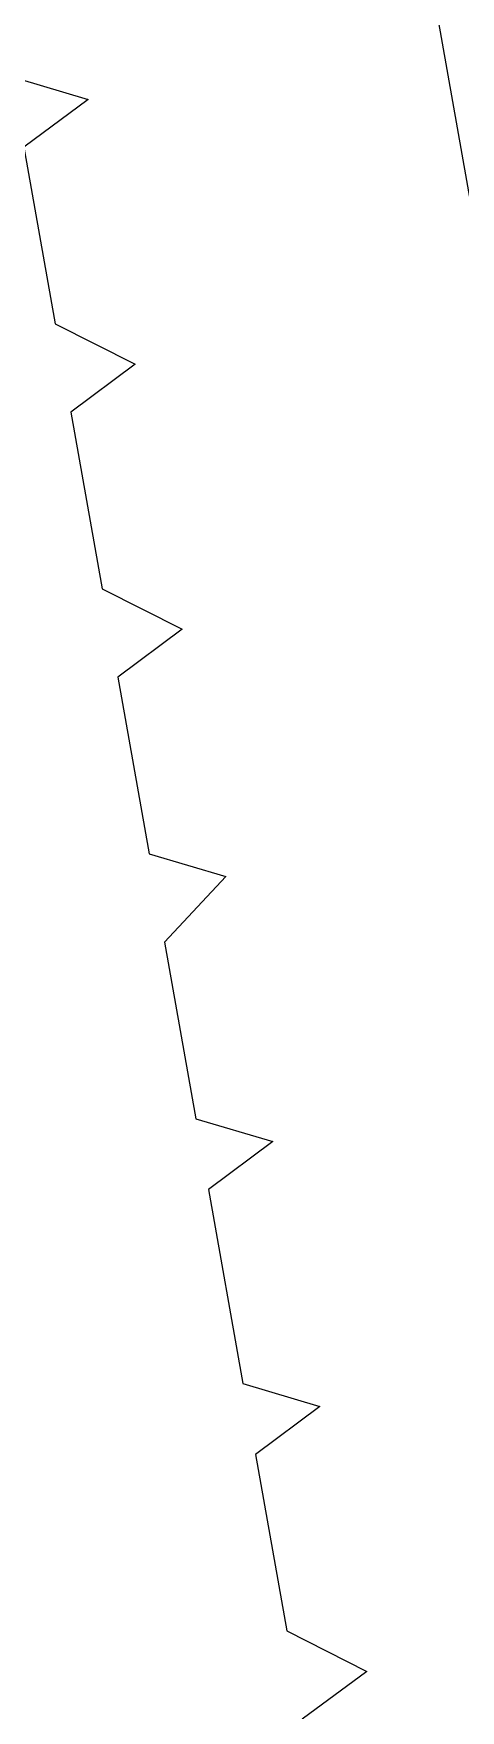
# Model space of a CAD drawing. Header units: millimetres. Extents: x -65527 to 8894748, y -37603 to 223697.
# Drawn here: x -31392.59 to -31389.69, y 101112.88 to 101124.28 of the extents above; entities that cross this region are included whole.
import ezdxf

# ---------------------------------------------------------------- set-up
doc = ezdxf.new("R2010")
doc.units = ezdxf.units.MM
doc.header["$LTSCALE"] = 10
doc.layers.add('Архитектура', color=251, linetype='Continuous')

msp = doc.modelspace()

# ---------------------------------------------------------------- linework, layer by layer
at = {"layer": 'Архитектура', "lineweight": 25, "transparency": 33554684}
for points in [[(-31387.183, 101109.373), (-31392.375, 101138.665)], [(-31387.183, 101109.373), (-31392.375, 101138.665)], [(-31387.183, 101109.373), (-31392.375, 101138.665)], [(-31387.183, 101109.373), (-31392.375, 101138.665)], [(-31387.183, 101109.373), (-31392.375, 101138.665)], [(-31387.183, 101109.373), (-31392.375, 101138.665)], [(-31387.183, 101109.373), (-31392.375, 101138.665)], [(-31387.183, 101109.373), (-31392.375, 101138.665)], [(-31387.183, 101109.373), (-31392.375, 101138.665)], [(-31387.183, 101109.373), (-31392.375, 101138.665)], [(-31387.183, 101109.373), (-31392.375, 101138.665)], [(-31387.183, 101109.373), (-31392.375, 101138.665)], [(-31387.183, 101109.373), (-31392.375, 101138.665)], [(-31387.183, 101109.373), (-31392.375, 101138.665)], [(-31387.183, 101109.373), (-31392.375, 101138.665)], [(-31387.183, 101109.373), (-31392.375, 101138.665)], [(-31387.183, 101109.373), (-31392.375, 101138.665)], [(-31387.183, 101109.373), (-31392.375, 101138.665)], [(-31387.183, 101109.373), (-31392.375, 101138.665)], [(-31387.183, 101109.373), (-31392.375, 101138.665)], [(-31387.183, 101109.373), (-31392.375, 101138.665)], [(-31387.183, 101109.373), (-31392.375, 101138.665)], [(-31387.183, 101109.373), (-31392.375, 101138.665)], [(-31387.183, 101109.373), (-31392.375, 101138.665)], [(-31387.183, 101109.373), (-31392.375, 101138.665)], [(-31387.183, 101109.373), (-31392.375, 101138.665)], [(-31387.183, 101109.373), (-31392.375, 101138.665)], [(-31387.183, 101109.373), (-31392.375, 101138.665)], [(-31387.183, 101109.373), (-31392.375, 101138.665)], [(-31387.183, 101109.373), (-31392.375, 101138.665)], [(-31387.183, 101109.373), (-31392.375, 101138.665)], [(-31387.183, 101109.373), (-31392.375, 101138.665)], [(-31387.183, 101109.373), (-31392.375, 101138.665)], [(-31387.183, 101109.373), (-31392.375, 101138.665)], [(-31387.183, 101109.373), (-31392.375, 101138.665)], [(-31387.183, 101109.373), (-31392.375, 101138.665)], [(-31387.183, 101109.373), (-31392.375, 101138.665)], [(-31387.183, 101109.373), (-31392.375, 101138.665)], [(-31387.183, 101109.373), (-31392.375, 101138.665)], [(-31387.183, 101109.373), (-31392.375, 101138.665)], [(-31387.183, 101109.373), (-31392.375, 101138.665)], [(-31387.183, 101109.373), (-31392.375, 101138.665)], [(-31387.183, 101109.373), (-31392.375, 101138.665)], [(-31387.183, 101109.373), (-31392.375, 101138.665)], [(-31387.183, 101109.373), (-31392.375, 101138.665)], [(-31387.183, 101109.373), (-31392.375, 101138.665)], [(-31387.183, 101109.373), (-31392.375, 101138.665)], [(-31387.183, 101109.373), (-31392.375, 101138.665)], [(-31387.183, 101109.373), (-31392.375, 101138.665)], [(-31387.183, 101109.373), (-31392.375, 101138.665)], [(-31387.183, 101109.373), (-31392.375, 101138.665)], [(-31387.183, 101109.373), (-31392.375, 101138.665)], [(-31387.183, 101109.373), (-31392.375, 101138.665)], [(-31387.183, 101109.373), (-31392.375, 101138.665)], [(-31387.183, 101109.373), (-31392.375, 101138.665)], [(-31387.183, 101109.373), (-31392.375, 101138.665)], [(-31387.183, 101109.373), (-31392.375, 101138.665)], [(-31387.183, 101109.373), (-31392.375, 101138.665)], [(-31387.183, 101109.373), (-31392.375, 101138.665)], [(-31387.183, 101109.373), (-31392.375, 101138.665)], [(-31387.183, 101109.373), (-31392.375, 101138.665)], [(-31387.183, 101109.373), (-31392.375, 101138.665)], [(-31387.183, 101109.373), (-31392.375, 101138.665)], [(-31387.183, 101109.373), (-31392.375, 101138.665)], [(-31387.183, 101109.373), (-31392.375, 101138.665)], [(-31387.183, 101109.373), (-31392.375, 101138.665)], [(-31387.183, 101109.373), (-31392.375, 101138.665)], [(-31387.183, 101109.373), (-31392.375, 101138.665)], [(-31387.183, 101109.373), (-31392.375, 101138.665)], [(-31387.183, 101109.373), (-31392.375, 101138.665)], [(-31387.183, 101109.373), (-31392.375, 101138.665)], [(-31387.183, 101109.373), (-31392.375, 101138.665)], [(-31387.183, 101109.373), (-31392.375, 101138.665)], [(-31387.183, 101109.373), (-31392.375, 101138.665)], [(-31387.183, 101109.373), (-31392.375, 101138.665)], [(-31387.183, 101109.373), (-31392.375, 101138.665)], [(-31387.183, 101109.373), (-31392.375, 101138.665)], [(-31387.183, 101109.373), (-31392.375, 101138.665)], [(-31387.183, 101109.373), (-31392.375, 101138.665)], [(-31387.183, 101109.373), (-31392.375, 101138.665)], [(-31387.183, 101109.373), (-31392.375, 101138.665)], [(-31387.183, 101109.373), (-31392.375, 101138.665)], [(-31387.183, 101109.373), (-31392.375, 101138.665)], [(-31387.183, 101109.373), (-31392.375, 101138.665)], [(-31387.183, 101109.373), (-31392.375, 101138.665)], [(-31387.183, 101109.373), (-31392.375, 101138.665)], [(-31387.183, 101109.373), (-31392.375, 101138.665)], [(-31387.183, 101109.373), (-31392.375, 101138.665)], [(-31387.183, 101109.373), (-31392.375, 101138.665)], [(-31387.183, 101109.373), (-31392.375, 101138.665)], [(-31387.183, 101109.373), (-31392.375, 101138.665)], [(-31387.183, 101109.373), (-31392.375, 101138.665)], [(-31387.183, 101109.373), (-31392.375, 101138.665)], [(-31387.183, 101109.373), (-31392.375, 101138.665)], [(-31387.183, 101109.373), (-31392.375, 101138.665)], [(-31387.183, 101109.373), (-31392.375, 101138.665)], [(-31387.183, 101109.373), (-31392.375, 101138.665)], [(-31387.183, 101109.373), (-31392.375, 101138.665)], [(-31387.183, 101109.373), (-31392.375, 101138.665)], [(-31387.183, 101109.373), (-31392.375, 101138.665)], [(-31387.183, 101109.373), (-31392.375, 101138.665)], [(-31393.007, 101124.066), (-31392.223, 101123.833), (-31392.66, 101123.508), (-31392.448, 101122.308), (-31391.903, 101122.033), (-31392.341, 101121.707), (-31392.128, 101120.507), (-31391.584, 101120.232), (-31392.022, 101119.907), (-31391.809, 101118.706), (-31391.286, 101118.551), (-31391.703, 101118.106), (-31391.49, 101116.905), (-31390.967, 101116.75), (-31391.405, 101116.425), (-31391.171, 101115.105), (-31390.648, 101114.95), (-31391.086, 101114.624), (-31390.873, 101113.424), (-31390.329, 101113.149), (-31390.767, 101112.824)], [(-31393.007, 101124.066), (-31392.223, 101123.833), (-31392.66, 101123.508), (-31392.448, 101122.308), (-31391.903, 101122.033), (-31392.341, 101121.707), (-31392.128, 101120.507), (-31391.584, 101120.232), (-31392.022, 101119.907), (-31391.809, 101118.706), (-31391.286, 101118.551), (-31391.703, 101118.106), (-31391.49, 101116.905), (-31390.967, 101116.75), (-31391.405, 101116.425), (-31391.171, 101115.105), (-31390.648, 101114.95), (-31391.086, 101114.624), (-31390.873, 101113.424), (-31390.329, 101113.149), (-31390.767, 101112.824)], [(-31393.007, 101124.066), (-31392.223, 101123.833), (-31392.66, 101123.508), (-31392.448, 101122.308), (-31391.903, 101122.033), (-31392.341, 101121.707), (-31392.128, 101120.507), (-31391.584, 101120.232), (-31392.022, 101119.907), (-31391.809, 101118.706), (-31391.286, 101118.551), (-31391.703, 101118.106), (-31391.49, 101116.905), (-31390.967, 101116.75), (-31391.405, 101116.425), (-31391.171, 101115.105), (-31390.648, 101114.95), (-31391.086, 101114.624), (-31390.873, 101113.424), (-31390.329, 101113.149), (-31390.767, 101112.824)], [(-31393.007, 101124.066), (-31392.223, 101123.833), (-31392.66, 101123.508), (-31392.448, 101122.308), (-31391.903, 101122.033), (-31392.341, 101121.707), (-31392.128, 101120.507), (-31391.584, 101120.232), (-31392.022, 101119.907), (-31391.809, 101118.706), (-31391.286, 101118.551), (-31391.703, 101118.106), (-31391.49, 101116.905), (-31390.967, 101116.75), (-31391.405, 101116.425), (-31391.171, 101115.105), (-31390.648, 101114.95), (-31391.086, 101114.624), (-31390.873, 101113.424), (-31390.329, 101113.149), (-31390.767, 101112.824)], [(-31393.007, 101124.066), (-31392.223, 101123.833), (-31392.66, 101123.508), (-31392.448, 101122.308), (-31391.903, 101122.033), (-31392.341, 101121.707), (-31392.128, 101120.507), (-31391.584, 101120.232), (-31392.022, 101119.907), (-31391.809, 101118.706), (-31391.286, 101118.551), (-31391.703, 101118.106), (-31391.49, 101116.905), (-31390.967, 101116.75), (-31391.405, 101116.425), (-31391.171, 101115.105), (-31390.648, 101114.95), (-31391.086, 101114.624), (-31390.873, 101113.424), (-31390.329, 101113.149), (-31390.767, 101112.824)], [(-31393.007, 101124.066), (-31392.223, 101123.833), (-31392.66, 101123.508), (-31392.448, 101122.308), (-31391.903, 101122.033), (-31392.341, 101121.707), (-31392.128, 101120.507), (-31391.584, 101120.232), (-31392.022, 101119.907), (-31391.809, 101118.706), (-31391.286, 101118.551), (-31391.703, 101118.106), (-31391.49, 101116.905), (-31390.967, 101116.75), (-31391.405, 101116.425), (-31391.171, 101115.105), (-31390.648, 101114.95), (-31391.086, 101114.624), (-31390.873, 101113.424), (-31390.329, 101113.149), (-31390.767, 101112.824)], [(-31393.007, 101124.066), (-31392.223, 101123.833), (-31392.66, 101123.508), (-31392.448, 101122.308), (-31391.903, 101122.033), (-31392.341, 101121.707), (-31392.128, 101120.507), (-31391.584, 101120.232), (-31392.022, 101119.907), (-31391.809, 101118.706), (-31391.286, 101118.551), (-31391.703, 101118.106), (-31391.49, 101116.905), (-31390.967, 101116.75), (-31391.405, 101116.425), (-31391.171, 101115.105), (-31390.648, 101114.95), (-31391.086, 101114.624), (-31390.873, 101113.424), (-31390.329, 101113.149), (-31390.767, 101112.824)], [(-31393.007, 101124.066), (-31392.223, 101123.833), (-31392.66, 101123.508), (-31392.448, 101122.308), (-31391.903, 101122.033), (-31392.341, 101121.707), (-31392.128, 101120.507), (-31391.584, 101120.232), (-31392.022, 101119.907), (-31391.809, 101118.706), (-31391.286, 101118.551), (-31391.703, 101118.106), (-31391.49, 101116.905), (-31390.967, 101116.75), (-31391.405, 101116.425), (-31391.171, 101115.105), (-31390.648, 101114.95), (-31391.086, 101114.624), (-31390.873, 101113.424), (-31390.329, 101113.149), (-31390.767, 101112.824)], [(-31393.007, 101124.066), (-31392.223, 101123.833), (-31392.66, 101123.508), (-31392.448, 101122.308), (-31391.903, 101122.033), (-31392.341, 101121.707), (-31392.128, 101120.507), (-31391.584, 101120.232), (-31392.022, 101119.907), (-31391.809, 101118.706), (-31391.286, 101118.551), (-31391.703, 101118.106), (-31391.49, 101116.905), (-31390.967, 101116.75), (-31391.405, 101116.425), (-31391.171, 101115.105), (-31390.648, 101114.95), (-31391.086, 101114.624), (-31390.873, 101113.424), (-31390.329, 101113.149), (-31390.767, 101112.824)], [(-31393.007, 101124.066), (-31392.223, 101123.833), (-31392.66, 101123.508), (-31392.448, 101122.308), (-31391.903, 101122.033), (-31392.341, 101121.707), (-31392.128, 101120.507), (-31391.584, 101120.232), (-31392.022, 101119.907), (-31391.809, 101118.706), (-31391.286, 101118.551), (-31391.703, 101118.106), (-31391.49, 101116.905), (-31390.967, 101116.75), (-31391.405, 101116.425), (-31391.171, 101115.105), (-31390.648, 101114.95), (-31391.086, 101114.624), (-31390.873, 101113.424), (-31390.329, 101113.149), (-31390.767, 101112.824)], [(-31393.007, 101124.066), (-31392.223, 101123.833), (-31392.66, 101123.508), (-31392.448, 101122.308), (-31391.903, 101122.033), (-31392.341, 101121.707), (-31392.128, 101120.507), (-31391.584, 101120.232), (-31392.022, 101119.907), (-31391.809, 101118.706), (-31391.286, 101118.551), (-31391.703, 101118.106), (-31391.49, 101116.905), (-31390.967, 101116.75), (-31391.405, 101116.425), (-31391.171, 101115.105), (-31390.648, 101114.95), (-31391.086, 101114.624), (-31390.873, 101113.424), (-31390.329, 101113.149), (-31390.767, 101112.824)], [(-31393.007, 101124.066), (-31392.223, 101123.833), (-31392.66, 101123.508), (-31392.448, 101122.308), (-31391.903, 101122.033), (-31392.341, 101121.707), (-31392.128, 101120.507), (-31391.584, 101120.232), (-31392.022, 101119.907), (-31391.809, 101118.706), (-31391.286, 101118.551), (-31391.703, 101118.106), (-31391.49, 101116.905), (-31390.967, 101116.75), (-31391.405, 101116.425), (-31391.171, 101115.105), (-31390.648, 101114.95), (-31391.086, 101114.624), (-31390.873, 101113.424), (-31390.329, 101113.149), (-31390.767, 101112.824)], [(-31393.007, 101124.066), (-31392.223, 101123.833), (-31392.66, 101123.508), (-31392.448, 101122.308), (-31391.903, 101122.033), (-31392.341, 101121.707), (-31392.128, 101120.507), (-31391.584, 101120.232), (-31392.022, 101119.907), (-31391.809, 101118.706), (-31391.286, 101118.551), (-31391.703, 101118.106), (-31391.49, 101116.905), (-31390.967, 101116.75), (-31391.405, 101116.425), (-31391.171, 101115.105), (-31390.648, 101114.95), (-31391.086, 101114.624), (-31390.873, 101113.424), (-31390.329, 101113.149), (-31390.767, 101112.824)], [(-31393.007, 101124.066), (-31392.223, 101123.833), (-31392.66, 101123.508), (-31392.448, 101122.308), (-31391.903, 101122.033), (-31392.341, 101121.707), (-31392.128, 101120.507), (-31391.584, 101120.232), (-31392.022, 101119.907), (-31391.809, 101118.706), (-31391.286, 101118.551), (-31391.703, 101118.106), (-31391.49, 101116.905), (-31390.967, 101116.75), (-31391.405, 101116.425), (-31391.171, 101115.105), (-31390.648, 101114.95), (-31391.086, 101114.624), (-31390.873, 101113.424), (-31390.329, 101113.149), (-31390.767, 101112.824)], [(-31393.007, 101124.066), (-31392.223, 101123.833), (-31392.66, 101123.508), (-31392.448, 101122.308), (-31391.903, 101122.033), (-31392.341, 101121.707), (-31392.128, 101120.507), (-31391.584, 101120.232), (-31392.022, 101119.907), (-31391.809, 101118.706), (-31391.286, 101118.551), (-31391.703, 101118.106), (-31391.49, 101116.905), (-31390.967, 101116.75), (-31391.405, 101116.425), (-31391.171, 101115.105), (-31390.648, 101114.95), (-31391.086, 101114.624), (-31390.873, 101113.424), (-31390.329, 101113.149), (-31390.767, 101112.824)], [(-31393.007, 101124.066), (-31392.223, 101123.833), (-31392.66, 101123.508), (-31392.448, 101122.308), (-31391.903, 101122.033), (-31392.341, 101121.707), (-31392.128, 101120.507), (-31391.584, 101120.232), (-31392.022, 101119.907), (-31391.809, 101118.706), (-31391.286, 101118.551), (-31391.703, 101118.106), (-31391.49, 101116.905), (-31390.967, 101116.75), (-31391.405, 101116.425), (-31391.171, 101115.105), (-31390.648, 101114.95), (-31391.086, 101114.624), (-31390.873, 101113.424), (-31390.329, 101113.149), (-31390.767, 101112.824)], [(-31393.007, 101124.066), (-31392.223, 101123.833), (-31392.66, 101123.508), (-31392.448, 101122.308), (-31391.903, 101122.033), (-31392.341, 101121.707), (-31392.128, 101120.507), (-31391.584, 101120.232), (-31392.022, 101119.907), (-31391.809, 101118.706), (-31391.286, 101118.551), (-31391.703, 101118.106), (-31391.49, 101116.905), (-31390.967, 101116.75), (-31391.405, 101116.425), (-31391.171, 101115.105), (-31390.648, 101114.95), (-31391.086, 101114.624), (-31390.873, 101113.424), (-31390.329, 101113.149), (-31390.767, 101112.824)], [(-31393.007, 101124.066), (-31392.223, 101123.833), (-31392.66, 101123.508), (-31392.448, 101122.308), (-31391.903, 101122.033), (-31392.341, 101121.707), (-31392.128, 101120.507), (-31391.584, 101120.232), (-31392.022, 101119.907), (-31391.809, 101118.706), (-31391.286, 101118.551), (-31391.703, 101118.106), (-31391.49, 101116.905), (-31390.967, 101116.75), (-31391.405, 101116.425), (-31391.171, 101115.105), (-31390.648, 101114.95), (-31391.086, 101114.624), (-31390.873, 101113.424), (-31390.329, 101113.149), (-31390.767, 101112.824)], [(-31393.007, 101124.066), (-31392.223, 101123.833), (-31392.66, 101123.508), (-31392.448, 101122.308), (-31391.903, 101122.033), (-31392.341, 101121.707), (-31392.128, 101120.507), (-31391.584, 101120.232), (-31392.022, 101119.907), (-31391.809, 101118.706), (-31391.286, 101118.551), (-31391.703, 101118.106), (-31391.49, 101116.905), (-31390.967, 101116.75), (-31391.405, 101116.425), (-31391.171, 101115.105), (-31390.648, 101114.95), (-31391.086, 101114.624), (-31390.873, 101113.424), (-31390.329, 101113.149), (-31390.767, 101112.824)], [(-31393.007, 101124.066), (-31392.223, 101123.833), (-31392.66, 101123.508), (-31392.448, 101122.308), (-31391.903, 101122.033), (-31392.341, 101121.707), (-31392.128, 101120.507), (-31391.584, 101120.232), (-31392.022, 101119.907), (-31391.809, 101118.706), (-31391.286, 101118.551), (-31391.703, 101118.106), (-31391.49, 101116.905), (-31390.967, 101116.75), (-31391.405, 101116.425), (-31391.171, 101115.105), (-31390.648, 101114.95), (-31391.086, 101114.624), (-31390.873, 101113.424), (-31390.329, 101113.149), (-31390.767, 101112.824)], [(-31393.007, 101124.066), (-31392.223, 101123.833), (-31392.66, 101123.508), (-31392.448, 101122.308), (-31391.903, 101122.033), (-31392.341, 101121.707), (-31392.128, 101120.507), (-31391.584, 101120.232), (-31392.022, 101119.907), (-31391.809, 101118.706), (-31391.286, 101118.551), (-31391.703, 101118.106), (-31391.49, 101116.905), (-31390.967, 101116.75), (-31391.405, 101116.425), (-31391.171, 101115.105), (-31390.648, 101114.95), (-31391.086, 101114.624), (-31390.873, 101113.424), (-31390.329, 101113.149), (-31390.767, 101112.824)], [(-31393.007, 101124.066), (-31392.223, 101123.833), (-31392.66, 101123.508), (-31392.448, 101122.308), (-31391.903, 101122.033), (-31392.341, 101121.707), (-31392.128, 101120.507), (-31391.584, 101120.232), (-31392.022, 101119.907), (-31391.809, 101118.706), (-31391.286, 101118.551), (-31391.703, 101118.106), (-31391.49, 101116.905), (-31390.967, 101116.75), (-31391.405, 101116.425), (-31391.171, 101115.105), (-31390.648, 101114.95), (-31391.086, 101114.624), (-31390.873, 101113.424), (-31390.329, 101113.149), (-31390.767, 101112.824)], [(-31393.007, 101124.066), (-31392.223, 101123.833), (-31392.66, 101123.508), (-31392.448, 101122.308), (-31391.903, 101122.033), (-31392.341, 101121.707), (-31392.128, 101120.507), (-31391.584, 101120.232), (-31392.022, 101119.907), (-31391.809, 101118.706), (-31391.286, 101118.551), (-31391.703, 101118.106), (-31391.49, 101116.905), (-31390.967, 101116.75), (-31391.405, 101116.425), (-31391.171, 101115.105), (-31390.648, 101114.95), (-31391.086, 101114.624), (-31390.873, 101113.424), (-31390.329, 101113.149), (-31390.767, 101112.824)], [(-31393.007, 101124.066), (-31392.223, 101123.833), (-31392.66, 101123.508), (-31392.448, 101122.308), (-31391.903, 101122.033), (-31392.341, 101121.707), (-31392.128, 101120.507), (-31391.584, 101120.232), (-31392.022, 101119.907), (-31391.809, 101118.706), (-31391.286, 101118.551), (-31391.703, 101118.106), (-31391.49, 101116.905), (-31390.967, 101116.75), (-31391.405, 101116.425), (-31391.171, 101115.105), (-31390.648, 101114.95), (-31391.086, 101114.624), (-31390.873, 101113.424), (-31390.329, 101113.149), (-31390.767, 101112.824)], [(-31393.007, 101124.066), (-31392.223, 101123.833), (-31392.66, 101123.508), (-31392.448, 101122.308), (-31391.903, 101122.033), (-31392.341, 101121.707), (-31392.128, 101120.507), (-31391.584, 101120.232), (-31392.022, 101119.907), (-31391.809, 101118.706), (-31391.286, 101118.551), (-31391.703, 101118.106), (-31391.49, 101116.905), (-31390.967, 101116.75), (-31391.405, 101116.425), (-31391.171, 101115.105), (-31390.648, 101114.95), (-31391.086, 101114.624), (-31390.873, 101113.424), (-31390.329, 101113.149), (-31390.767, 101112.824)], [(-31393.007, 101124.066), (-31392.223, 101123.833), (-31392.66, 101123.508), (-31392.448, 101122.308), (-31391.903, 101122.033), (-31392.341, 101121.707), (-31392.128, 101120.507), (-31391.584, 101120.232), (-31392.022, 101119.907), (-31391.809, 101118.706), (-31391.286, 101118.551), (-31391.703, 101118.106), (-31391.49, 101116.905), (-31390.967, 101116.75), (-31391.405, 101116.425), (-31391.171, 101115.105), (-31390.648, 101114.95), (-31391.086, 101114.624), (-31390.873, 101113.424), (-31390.329, 101113.149), (-31390.767, 101112.824)], [(-31393.007, 101124.066), (-31392.223, 101123.833), (-31392.66, 101123.508), (-31392.448, 101122.308), (-31391.903, 101122.033), (-31392.341, 101121.707), (-31392.128, 101120.507), (-31391.584, 101120.232), (-31392.022, 101119.907), (-31391.809, 101118.706), (-31391.286, 101118.551), (-31391.703, 101118.106), (-31391.49, 101116.905), (-31390.967, 101116.75), (-31391.405, 101116.425), (-31391.171, 101115.105), (-31390.648, 101114.95), (-31391.086, 101114.624), (-31390.873, 101113.424), (-31390.329, 101113.149), (-31390.767, 101112.824)], [(-31393.007, 101124.066), (-31392.223, 101123.833), (-31392.66, 101123.508), (-31392.448, 101122.308), (-31391.903, 101122.033), (-31392.341, 101121.707), (-31392.128, 101120.507), (-31391.584, 101120.232), (-31392.022, 101119.907), (-31391.809, 101118.706), (-31391.286, 101118.551), (-31391.703, 101118.106), (-31391.49, 101116.905), (-31390.967, 101116.75), (-31391.405, 101116.425), (-31391.171, 101115.105), (-31390.648, 101114.95), (-31391.086, 101114.624), (-31390.873, 101113.424), (-31390.329, 101113.149), (-31390.767, 101112.824)], [(-31393.007, 101124.066), (-31392.223, 101123.833), (-31392.66, 101123.508), (-31392.448, 101122.308), (-31391.903, 101122.033), (-31392.341, 101121.707), (-31392.128, 101120.507), (-31391.584, 101120.232), (-31392.022, 101119.907), (-31391.809, 101118.706), (-31391.286, 101118.551), (-31391.703, 101118.106), (-31391.49, 101116.905), (-31390.967, 101116.75), (-31391.405, 101116.425), (-31391.171, 101115.105), (-31390.648, 101114.95), (-31391.086, 101114.624), (-31390.873, 101113.424), (-31390.329, 101113.149), (-31390.767, 101112.824)], [(-31393.007, 101124.066), (-31392.223, 101123.833), (-31392.66, 101123.508), (-31392.448, 101122.308), (-31391.903, 101122.033), (-31392.341, 101121.707), (-31392.128, 101120.507), (-31391.584, 101120.232), (-31392.022, 101119.907), (-31391.809, 101118.706), (-31391.286, 101118.551), (-31391.703, 101118.106), (-31391.49, 101116.905), (-31390.967, 101116.75), (-31391.405, 101116.425), (-31391.171, 101115.105), (-31390.648, 101114.95), (-31391.086, 101114.624), (-31390.873, 101113.424), (-31390.329, 101113.149), (-31390.767, 101112.824)], [(-31393.007, 101124.066), (-31392.223, 101123.833), (-31392.66, 101123.508), (-31392.448, 101122.308), (-31391.903, 101122.033), (-31392.341, 101121.707), (-31392.128, 101120.507), (-31391.584, 101120.232), (-31392.022, 101119.907), (-31391.809, 101118.706), (-31391.286, 101118.551), (-31391.703, 101118.106), (-31391.49, 101116.905), (-31390.967, 101116.75), (-31391.405, 101116.425), (-31391.171, 101115.105), (-31390.648, 101114.95), (-31391.086, 101114.624), (-31390.873, 101113.424), (-31390.329, 101113.149), (-31390.767, 101112.824)], [(-31393.007, 101124.066), (-31392.223, 101123.833), (-31392.66, 101123.508), (-31392.448, 101122.308), (-31391.903, 101122.033), (-31392.341, 101121.707), (-31392.128, 101120.507), (-31391.584, 101120.232), (-31392.022, 101119.907), (-31391.809, 101118.706), (-31391.286, 101118.551), (-31391.703, 101118.106), (-31391.49, 101116.905), (-31390.967, 101116.75), (-31391.405, 101116.425), (-31391.171, 101115.105), (-31390.648, 101114.95), (-31391.086, 101114.624), (-31390.873, 101113.424), (-31390.329, 101113.149), (-31390.767, 101112.824)], [(-31393.007, 101124.066), (-31392.223, 101123.833), (-31392.66, 101123.508), (-31392.448, 101122.308), (-31391.903, 101122.033), (-31392.341, 101121.707), (-31392.128, 101120.507), (-31391.584, 101120.232), (-31392.022, 101119.907), (-31391.809, 101118.706), (-31391.286, 101118.551), (-31391.703, 101118.106), (-31391.49, 101116.905), (-31390.967, 101116.75), (-31391.405, 101116.425), (-31391.171, 101115.105), (-31390.648, 101114.95), (-31391.086, 101114.624), (-31390.873, 101113.424), (-31390.329, 101113.149), (-31390.767, 101112.824)], [(-31393.007, 101124.066), (-31392.223, 101123.833), (-31392.66, 101123.508), (-31392.448, 101122.308), (-31391.903, 101122.033), (-31392.341, 101121.707), (-31392.128, 101120.507), (-31391.584, 101120.232), (-31392.022, 101119.907), (-31391.809, 101118.706), (-31391.286, 101118.551), (-31391.703, 101118.106), (-31391.49, 101116.905), (-31390.967, 101116.75), (-31391.405, 101116.425), (-31391.171, 101115.105), (-31390.648, 101114.95), (-31391.086, 101114.624), (-31390.873, 101113.424), (-31390.329, 101113.149), (-31390.767, 101112.824)], [(-31393.007, 101124.066), (-31392.223, 101123.833), (-31392.66, 101123.508), (-31392.448, 101122.308), (-31391.903, 101122.033), (-31392.341, 101121.707), (-31392.128, 101120.507), (-31391.584, 101120.232), (-31392.022, 101119.907), (-31391.809, 101118.706), (-31391.286, 101118.551), (-31391.703, 101118.106), (-31391.49, 101116.905), (-31390.967, 101116.75), (-31391.405, 101116.425), (-31391.171, 101115.105), (-31390.648, 101114.95), (-31391.086, 101114.624), (-31390.873, 101113.424), (-31390.329, 101113.149), (-31390.767, 101112.824)], [(-31393.007, 101124.066), (-31392.223, 101123.833), (-31392.66, 101123.508), (-31392.448, 101122.308), (-31391.903, 101122.033), (-31392.341, 101121.707), (-31392.128, 101120.507), (-31391.584, 101120.232), (-31392.022, 101119.907), (-31391.809, 101118.706), (-31391.286, 101118.551), (-31391.703, 101118.106), (-31391.49, 101116.905), (-31390.967, 101116.75), (-31391.405, 101116.425), (-31391.171, 101115.105), (-31390.648, 101114.95), (-31391.086, 101114.624), (-31390.873, 101113.424), (-31390.329, 101113.149), (-31390.767, 101112.824)], [(-31393.007, 101124.066), (-31392.223, 101123.833), (-31392.66, 101123.508), (-31392.448, 101122.308), (-31391.903, 101122.033), (-31392.341, 101121.707), (-31392.128, 101120.507), (-31391.584, 101120.232), (-31392.022, 101119.907), (-31391.809, 101118.706), (-31391.286, 101118.551), (-31391.703, 101118.106), (-31391.49, 101116.905), (-31390.967, 101116.75), (-31391.405, 101116.425), (-31391.171, 101115.105), (-31390.648, 101114.95), (-31391.086, 101114.624), (-31390.873, 101113.424), (-31390.329, 101113.149), (-31390.767, 101112.824)], [(-31393.007, 101124.066), (-31392.223, 101123.833), (-31392.66, 101123.508), (-31392.448, 101122.308), (-31391.903, 101122.033), (-31392.341, 101121.707), (-31392.128, 101120.507), (-31391.584, 101120.232), (-31392.022, 101119.907), (-31391.809, 101118.706), (-31391.286, 101118.551), (-31391.703, 101118.106), (-31391.49, 101116.905), (-31390.967, 101116.75), (-31391.405, 101116.425), (-31391.171, 101115.105), (-31390.648, 101114.95), (-31391.086, 101114.624), (-31390.873, 101113.424), (-31390.329, 101113.149), (-31390.767, 101112.824)], [(-31393.007, 101124.066), (-31392.223, 101123.833), (-31392.66, 101123.508), (-31392.448, 101122.308), (-31391.903, 101122.033), (-31392.341, 101121.707), (-31392.128, 101120.507), (-31391.584, 101120.232), (-31392.022, 101119.907), (-31391.809, 101118.706), (-31391.286, 101118.551), (-31391.703, 101118.106), (-31391.49, 101116.905), (-31390.967, 101116.75), (-31391.405, 101116.425), (-31391.171, 101115.105), (-31390.648, 101114.95), (-31391.086, 101114.624), (-31390.873, 101113.424), (-31390.329, 101113.149), (-31390.767, 101112.824)], [(-31393.007, 101124.066), (-31392.223, 101123.833), (-31392.66, 101123.508), (-31392.448, 101122.308), (-31391.903, 101122.033), (-31392.341, 101121.707), (-31392.128, 101120.507), (-31391.584, 101120.232), (-31392.022, 101119.907), (-31391.809, 101118.706), (-31391.286, 101118.551), (-31391.703, 101118.106), (-31391.49, 101116.905), (-31390.967, 101116.75), (-31391.405, 101116.425), (-31391.171, 101115.105), (-31390.648, 101114.95), (-31391.086, 101114.624), (-31390.873, 101113.424), (-31390.329, 101113.149), (-31390.767, 101112.824)], [(-31393.007, 101124.066), (-31392.223, 101123.833), (-31392.66, 101123.508), (-31392.448, 101122.308), (-31391.903, 101122.033), (-31392.341, 101121.707), (-31392.128, 101120.507), (-31391.584, 101120.232), (-31392.022, 101119.907), (-31391.809, 101118.706), (-31391.286, 101118.551), (-31391.703, 101118.106), (-31391.49, 101116.905), (-31390.967, 101116.75), (-31391.405, 101116.425), (-31391.171, 101115.105), (-31390.648, 101114.95), (-31391.086, 101114.624), (-31390.873, 101113.424), (-31390.329, 101113.149), (-31390.767, 101112.824)], [(-31393.007, 101124.066), (-31392.223, 101123.833), (-31392.66, 101123.508), (-31392.448, 101122.308), (-31391.903, 101122.033), (-31392.341, 101121.707), (-31392.128, 101120.507), (-31391.584, 101120.232), (-31392.022, 101119.907), (-31391.809, 101118.706), (-31391.286, 101118.551), (-31391.703, 101118.106), (-31391.49, 101116.905), (-31390.967, 101116.75), (-31391.405, 101116.425), (-31391.171, 101115.105), (-31390.648, 101114.95), (-31391.086, 101114.624), (-31390.873, 101113.424), (-31390.329, 101113.149), (-31390.767, 101112.824)], [(-31393.007, 101124.066), (-31392.223, 101123.833), (-31392.66, 101123.508), (-31392.448, 101122.308), (-31391.903, 101122.033), (-31392.341, 101121.707), (-31392.128, 101120.507), (-31391.584, 101120.232), (-31392.022, 101119.907), (-31391.809, 101118.706), (-31391.286, 101118.551), (-31391.703, 101118.106), (-31391.49, 101116.905), (-31390.967, 101116.75), (-31391.405, 101116.425), (-31391.171, 101115.105), (-31390.648, 101114.95), (-31391.086, 101114.624), (-31390.873, 101113.424), (-31390.329, 101113.149), (-31390.767, 101112.824)], [(-31393.007, 101124.066), (-31392.223, 101123.833), (-31392.66, 101123.508), (-31392.448, 101122.308), (-31391.903, 101122.033), (-31392.341, 101121.707), (-31392.128, 101120.507), (-31391.584, 101120.232), (-31392.022, 101119.907), (-31391.809, 101118.706), (-31391.286, 101118.551), (-31391.703, 101118.106), (-31391.49, 101116.905), (-31390.967, 101116.75), (-31391.405, 101116.425), (-31391.171, 101115.105), (-31390.648, 101114.95), (-31391.086, 101114.624), (-31390.873, 101113.424), (-31390.329, 101113.149), (-31390.767, 101112.824)], [(-31393.007, 101124.066), (-31392.223, 101123.833), (-31392.66, 101123.508), (-31392.448, 101122.308), (-31391.903, 101122.033), (-31392.341, 101121.707), (-31392.128, 101120.507), (-31391.584, 101120.232), (-31392.022, 101119.907), (-31391.809, 101118.706), (-31391.286, 101118.551), (-31391.703, 101118.106), (-31391.49, 101116.905), (-31390.967, 101116.75), (-31391.405, 101116.425), (-31391.171, 101115.105), (-31390.648, 101114.95), (-31391.086, 101114.624), (-31390.873, 101113.424), (-31390.329, 101113.149), (-31390.767, 101112.824)], [(-31393.007, 101124.066), (-31392.223, 101123.833), (-31392.66, 101123.508), (-31392.448, 101122.308), (-31391.903, 101122.033), (-31392.341, 101121.707), (-31392.128, 101120.507), (-31391.584, 101120.232), (-31392.022, 101119.907), (-31391.809, 101118.706), (-31391.286, 101118.551), (-31391.703, 101118.106), (-31391.49, 101116.905), (-31390.967, 101116.75), (-31391.405, 101116.425), (-31391.171, 101115.105), (-31390.648, 101114.95), (-31391.086, 101114.624), (-31390.873, 101113.424), (-31390.329, 101113.149), (-31390.767, 101112.824)], [(-31393.007, 101124.066), (-31392.223, 101123.833), (-31392.66, 101123.508), (-31392.448, 101122.308), (-31391.903, 101122.033), (-31392.341, 101121.707), (-31392.128, 101120.507), (-31391.584, 101120.232), (-31392.022, 101119.907), (-31391.809, 101118.706), (-31391.286, 101118.551), (-31391.703, 101118.106), (-31391.49, 101116.905), (-31390.967, 101116.75), (-31391.405, 101116.425), (-31391.171, 101115.105), (-31390.648, 101114.95), (-31391.086, 101114.624), (-31390.873, 101113.424), (-31390.329, 101113.149), (-31390.767, 101112.824)], [(-31393.007, 101124.066), (-31392.223, 101123.833), (-31392.66, 101123.508), (-31392.448, 101122.308), (-31391.903, 101122.033), (-31392.341, 101121.707), (-31392.128, 101120.507), (-31391.584, 101120.232), (-31392.022, 101119.907), (-31391.809, 101118.706), (-31391.286, 101118.551), (-31391.703, 101118.106), (-31391.49, 101116.905), (-31390.967, 101116.75), (-31391.405, 101116.425), (-31391.171, 101115.105), (-31390.648, 101114.95), (-31391.086, 101114.624), (-31390.873, 101113.424), (-31390.329, 101113.149), (-31390.767, 101112.824)], [(-31393.007, 101124.066), (-31392.223, 101123.833), (-31392.66, 101123.508), (-31392.448, 101122.308), (-31391.903, 101122.033), (-31392.341, 101121.707), (-31392.128, 101120.507), (-31391.584, 101120.232), (-31392.022, 101119.907), (-31391.809, 101118.706), (-31391.286, 101118.551), (-31391.703, 101118.106), (-31391.49, 101116.905), (-31390.967, 101116.75), (-31391.405, 101116.425), (-31391.171, 101115.105), (-31390.648, 101114.95), (-31391.086, 101114.624), (-31390.873, 101113.424), (-31390.329, 101113.149), (-31390.767, 101112.824)], [(-31393.007, 101124.066), (-31392.223, 101123.833), (-31392.66, 101123.508), (-31392.448, 101122.308), (-31391.903, 101122.033), (-31392.341, 101121.707), (-31392.128, 101120.507), (-31391.584, 101120.232), (-31392.022, 101119.907), (-31391.809, 101118.706), (-31391.286, 101118.551), (-31391.703, 101118.106), (-31391.49, 101116.905), (-31390.967, 101116.75), (-31391.405, 101116.425), (-31391.171, 101115.105), (-31390.648, 101114.95), (-31391.086, 101114.624), (-31390.873, 101113.424), (-31390.329, 101113.149), (-31390.767, 101112.824)], [(-31393.007, 101124.066), (-31392.223, 101123.833), (-31392.66, 101123.508), (-31392.448, 101122.308), (-31391.903, 101122.033), (-31392.341, 101121.707), (-31392.128, 101120.507), (-31391.584, 101120.232), (-31392.022, 101119.907), (-31391.809, 101118.706), (-31391.286, 101118.551), (-31391.703, 101118.106), (-31391.49, 101116.905), (-31390.967, 101116.75), (-31391.405, 101116.425), (-31391.171, 101115.105), (-31390.648, 101114.95), (-31391.086, 101114.624), (-31390.873, 101113.424), (-31390.329, 101113.149), (-31390.767, 101112.824)], [(-31393.007, 101124.066), (-31392.223, 101123.833), (-31392.66, 101123.508), (-31392.448, 101122.308), (-31391.903, 101122.033), (-31392.341, 101121.707), (-31392.128, 101120.507), (-31391.584, 101120.232), (-31392.022, 101119.907), (-31391.809, 101118.706), (-31391.286, 101118.551), (-31391.703, 101118.106), (-31391.49, 101116.905), (-31390.967, 101116.75), (-31391.405, 101116.425), (-31391.171, 101115.105), (-31390.648, 101114.95), (-31391.086, 101114.624), (-31390.873, 101113.424), (-31390.329, 101113.149), (-31390.767, 101112.824)], [(-31393.007, 101124.066), (-31392.223, 101123.833), (-31392.66, 101123.508), (-31392.448, 101122.308), (-31391.903, 101122.033), (-31392.341, 101121.707), (-31392.128, 101120.507), (-31391.584, 101120.232), (-31392.022, 101119.907), (-31391.809, 101118.706), (-31391.286, 101118.551), (-31391.703, 101118.106), (-31391.49, 101116.905), (-31390.967, 101116.75), (-31391.405, 101116.425), (-31391.171, 101115.105), (-31390.648, 101114.95), (-31391.086, 101114.624), (-31390.873, 101113.424), (-31390.329, 101113.149), (-31390.767, 101112.824)], [(-31393.007, 101124.066), (-31392.223, 101123.833), (-31392.66, 101123.508), (-31392.448, 101122.308), (-31391.903, 101122.033), (-31392.341, 101121.707), (-31392.128, 101120.507), (-31391.584, 101120.232), (-31392.022, 101119.907), (-31391.809, 101118.706), (-31391.286, 101118.551), (-31391.703, 101118.106), (-31391.49, 101116.905), (-31390.967, 101116.75), (-31391.405, 101116.425), (-31391.171, 101115.105), (-31390.648, 101114.95), (-31391.086, 101114.624), (-31390.873, 101113.424), (-31390.329, 101113.149), (-31390.767, 101112.824)], [(-31393.007, 101124.066), (-31392.223, 101123.833), (-31392.66, 101123.508), (-31392.448, 101122.308), (-31391.903, 101122.033), (-31392.341, 101121.707), (-31392.128, 101120.507), (-31391.584, 101120.232), (-31392.022, 101119.907), (-31391.809, 101118.706), (-31391.286, 101118.551), (-31391.703, 101118.106), (-31391.49, 101116.905), (-31390.967, 101116.75), (-31391.405, 101116.425), (-31391.171, 101115.105), (-31390.648, 101114.95), (-31391.086, 101114.624), (-31390.873, 101113.424), (-31390.329, 101113.149), (-31390.767, 101112.824)], [(-31393.007, 101124.066), (-31392.223, 101123.833), (-31392.66, 101123.508), (-31392.448, 101122.308), (-31391.903, 101122.033), (-31392.341, 101121.707), (-31392.128, 101120.507), (-31391.584, 101120.232), (-31392.022, 101119.907), (-31391.809, 101118.706), (-31391.286, 101118.551), (-31391.703, 101118.106), (-31391.49, 101116.905), (-31390.967, 101116.75), (-31391.405, 101116.425), (-31391.171, 101115.105), (-31390.648, 101114.95), (-31391.086, 101114.624), (-31390.873, 101113.424), (-31390.329, 101113.149), (-31390.767, 101112.824)], [(-31393.007, 101124.066), (-31392.223, 101123.833), (-31392.66, 101123.508), (-31392.448, 101122.308), (-31391.903, 101122.033), (-31392.341, 101121.707), (-31392.128, 101120.507), (-31391.584, 101120.232), (-31392.022, 101119.907), (-31391.809, 101118.706), (-31391.286, 101118.551), (-31391.703, 101118.106), (-31391.49, 101116.905), (-31390.967, 101116.75), (-31391.405, 101116.425), (-31391.171, 101115.105), (-31390.648, 101114.95), (-31391.086, 101114.624), (-31390.873, 101113.424), (-31390.329, 101113.149), (-31390.767, 101112.824)], [(-31393.007, 101124.066), (-31392.223, 101123.833), (-31392.66, 101123.508), (-31392.448, 101122.308), (-31391.903, 101122.033), (-31392.341, 101121.707), (-31392.128, 101120.507), (-31391.584, 101120.232), (-31392.022, 101119.907), (-31391.809, 101118.706), (-31391.286, 101118.551), (-31391.703, 101118.106), (-31391.49, 101116.905), (-31390.967, 101116.75), (-31391.405, 101116.425), (-31391.171, 101115.105), (-31390.648, 101114.95), (-31391.086, 101114.624), (-31390.873, 101113.424), (-31390.329, 101113.149), (-31390.767, 101112.824)], [(-31393.007, 101124.066), (-31392.223, 101123.833), (-31392.66, 101123.508), (-31392.448, 101122.308), (-31391.903, 101122.033), (-31392.341, 101121.707), (-31392.128, 101120.507), (-31391.584, 101120.232), (-31392.022, 101119.907), (-31391.809, 101118.706), (-31391.286, 101118.551), (-31391.703, 101118.106), (-31391.49, 101116.905), (-31390.967, 101116.75), (-31391.405, 101116.425), (-31391.171, 101115.105), (-31390.648, 101114.95), (-31391.086, 101114.624), (-31390.873, 101113.424), (-31390.329, 101113.149), (-31390.767, 101112.824)], [(-31393.007, 101124.066), (-31392.223, 101123.833), (-31392.66, 101123.508), (-31392.448, 101122.308), (-31391.903, 101122.033), (-31392.341, 101121.707), (-31392.128, 101120.507), (-31391.584, 101120.232), (-31392.022, 101119.907), (-31391.809, 101118.706), (-31391.286, 101118.551), (-31391.703, 101118.106), (-31391.49, 101116.905), (-31390.967, 101116.75), (-31391.405, 101116.425), (-31391.171, 101115.105), (-31390.648, 101114.95), (-31391.086, 101114.624), (-31390.873, 101113.424), (-31390.329, 101113.149), (-31390.767, 101112.824)], [(-31393.007, 101124.066), (-31392.223, 101123.833), (-31392.66, 101123.508), (-31392.448, 101122.308), (-31391.903, 101122.033), (-31392.341, 101121.707), (-31392.128, 101120.507), (-31391.584, 101120.232), (-31392.022, 101119.907), (-31391.809, 101118.706), (-31391.286, 101118.551), (-31391.703, 101118.106), (-31391.49, 101116.905), (-31390.967, 101116.75), (-31391.405, 101116.425), (-31391.171, 101115.105), (-31390.648, 101114.95), (-31391.086, 101114.624), (-31390.873, 101113.424), (-31390.329, 101113.149), (-31390.767, 101112.824)], [(-31393.007, 101124.066), (-31392.223, 101123.833), (-31392.66, 101123.508), (-31392.448, 101122.308), (-31391.903, 101122.033), (-31392.341, 101121.707), (-31392.128, 101120.507), (-31391.584, 101120.232), (-31392.022, 101119.907), (-31391.809, 101118.706), (-31391.286, 101118.551), (-31391.703, 101118.106), (-31391.49, 101116.905), (-31390.967, 101116.75), (-31391.405, 101116.425), (-31391.171, 101115.105), (-31390.648, 101114.95), (-31391.086, 101114.624), (-31390.873, 101113.424), (-31390.329, 101113.149), (-31390.767, 101112.824)], [(-31393.007, 101124.066), (-31392.223, 101123.833), (-31392.66, 101123.508), (-31392.448, 101122.308), (-31391.903, 101122.033), (-31392.341, 101121.707), (-31392.128, 101120.507), (-31391.584, 101120.232), (-31392.022, 101119.907), (-31391.809, 101118.706), (-31391.286, 101118.551), (-31391.703, 101118.106), (-31391.49, 101116.905), (-31390.967, 101116.75), (-31391.405, 101116.425), (-31391.171, 101115.105), (-31390.648, 101114.95), (-31391.086, 101114.624), (-31390.873, 101113.424), (-31390.329, 101113.149), (-31390.767, 101112.824)], [(-31393.007, 101124.066), (-31392.223, 101123.833), (-31392.66, 101123.508), (-31392.448, 101122.308), (-31391.903, 101122.033), (-31392.341, 101121.707), (-31392.128, 101120.507), (-31391.584, 101120.232), (-31392.022, 101119.907), (-31391.809, 101118.706), (-31391.286, 101118.551), (-31391.703, 101118.106), (-31391.49, 101116.905), (-31390.967, 101116.75), (-31391.405, 101116.425), (-31391.171, 101115.105), (-31390.648, 101114.95), (-31391.086, 101114.624), (-31390.873, 101113.424), (-31390.329, 101113.149), (-31390.767, 101112.824)], [(-31393.007, 101124.066), (-31392.223, 101123.833), (-31392.66, 101123.508), (-31392.448, 101122.308), (-31391.903, 101122.033), (-31392.341, 101121.707), (-31392.128, 101120.507), (-31391.584, 101120.232), (-31392.022, 101119.907), (-31391.809, 101118.706), (-31391.286, 101118.551), (-31391.703, 101118.106), (-31391.49, 101116.905), (-31390.967, 101116.75), (-31391.405, 101116.425), (-31391.171, 101115.105), (-31390.648, 101114.95), (-31391.086, 101114.624), (-31390.873, 101113.424), (-31390.329, 101113.149), (-31390.767, 101112.824)], [(-31393.007, 101124.066), (-31392.223, 101123.833), (-31392.66, 101123.508), (-31392.448, 101122.308), (-31391.903, 101122.033), (-31392.341, 101121.707), (-31392.128, 101120.507), (-31391.584, 101120.232), (-31392.022, 101119.907), (-31391.809, 101118.706), (-31391.286, 101118.551), (-31391.703, 101118.106), (-31391.49, 101116.905), (-31390.967, 101116.75), (-31391.405, 101116.425), (-31391.171, 101115.105), (-31390.648, 101114.95), (-31391.086, 101114.624), (-31390.873, 101113.424), (-31390.329, 101113.149), (-31390.767, 101112.824)], [(-31393.007, 101124.066), (-31392.223, 101123.833), (-31392.66, 101123.508), (-31392.448, 101122.308), (-31391.903, 101122.033), (-31392.341, 101121.707), (-31392.128, 101120.507), (-31391.584, 101120.232), (-31392.022, 101119.907), (-31391.809, 101118.706), (-31391.286, 101118.551), (-31391.703, 101118.106), (-31391.49, 101116.905), (-31390.967, 101116.75), (-31391.405, 101116.425), (-31391.171, 101115.105), (-31390.648, 101114.95), (-31391.086, 101114.624), (-31390.873, 101113.424), (-31390.329, 101113.149), (-31390.767, 101112.824)], [(-31393.007, 101124.066), (-31392.223, 101123.833), (-31392.66, 101123.508), (-31392.448, 101122.308), (-31391.903, 101122.033), (-31392.341, 101121.707), (-31392.128, 101120.507), (-31391.584, 101120.232), (-31392.022, 101119.907), (-31391.809, 101118.706), (-31391.286, 101118.551), (-31391.703, 101118.106), (-31391.49, 101116.905), (-31390.967, 101116.75), (-31391.405, 101116.425), (-31391.171, 101115.105), (-31390.648, 101114.95), (-31391.086, 101114.624), (-31390.873, 101113.424), (-31390.329, 101113.149), (-31390.767, 101112.824)], [(-31393.007, 101124.066), (-31392.223, 101123.833), (-31392.66, 101123.508), (-31392.448, 101122.308), (-31391.903, 101122.033), (-31392.341, 101121.707), (-31392.128, 101120.507), (-31391.584, 101120.232), (-31392.022, 101119.907), (-31391.809, 101118.706), (-31391.286, 101118.551), (-31391.703, 101118.106), (-31391.49, 101116.905), (-31390.967, 101116.75), (-31391.405, 101116.425), (-31391.171, 101115.105), (-31390.648, 101114.95), (-31391.086, 101114.624), (-31390.873, 101113.424), (-31390.329, 101113.149), (-31390.767, 101112.824)], [(-31393.007, 101124.066), (-31392.223, 101123.833), (-31392.66, 101123.508), (-31392.448, 101122.308), (-31391.903, 101122.033), (-31392.341, 101121.707), (-31392.128, 101120.507), (-31391.584, 101120.232), (-31392.022, 101119.907), (-31391.809, 101118.706), (-31391.286, 101118.551), (-31391.703, 101118.106), (-31391.49, 101116.905), (-31390.967, 101116.75), (-31391.405, 101116.425), (-31391.171, 101115.105), (-31390.648, 101114.95), (-31391.086, 101114.624), (-31390.873, 101113.424), (-31390.329, 101113.149), (-31390.767, 101112.824)], [(-31393.007, 101124.066), (-31392.223, 101123.833), (-31392.66, 101123.508), (-31392.448, 101122.308), (-31391.903, 101122.033), (-31392.341, 101121.707), (-31392.128, 101120.507), (-31391.584, 101120.232), (-31392.022, 101119.907), (-31391.809, 101118.706), (-31391.286, 101118.551), (-31391.703, 101118.106), (-31391.49, 101116.905), (-31390.967, 101116.75), (-31391.405, 101116.425), (-31391.171, 101115.105), (-31390.648, 101114.95), (-31391.086, 101114.624), (-31390.873, 101113.424), (-31390.329, 101113.149), (-31390.767, 101112.824)], [(-31393.007, 101124.066), (-31392.223, 101123.833), (-31392.66, 101123.508), (-31392.448, 101122.308), (-31391.903, 101122.033), (-31392.341, 101121.707), (-31392.128, 101120.507), (-31391.584, 101120.232), (-31392.022, 101119.907), (-31391.809, 101118.706), (-31391.286, 101118.551), (-31391.703, 101118.106), (-31391.49, 101116.905), (-31390.967, 101116.75), (-31391.405, 101116.425), (-31391.171, 101115.105), (-31390.648, 101114.95), (-31391.086, 101114.624), (-31390.873, 101113.424), (-31390.329, 101113.149), (-31390.767, 101112.824)], [(-31393.007, 101124.066), (-31392.223, 101123.833), (-31392.66, 101123.508), (-31392.448, 101122.308), (-31391.903, 101122.033), (-31392.341, 101121.707), (-31392.128, 101120.507), (-31391.584, 101120.232), (-31392.022, 101119.907), (-31391.809, 101118.706), (-31391.286, 101118.551), (-31391.703, 101118.106), (-31391.49, 101116.905), (-31390.967, 101116.75), (-31391.405, 101116.425), (-31391.171, 101115.105), (-31390.648, 101114.95), (-31391.086, 101114.624), (-31390.873, 101113.424), (-31390.329, 101113.149), (-31390.767, 101112.824)], [(-31393.007, 101124.066), (-31392.223, 101123.833), (-31392.66, 101123.508), (-31392.448, 101122.308), (-31391.903, 101122.033), (-31392.341, 101121.707), (-31392.128, 101120.507), (-31391.584, 101120.232), (-31392.022, 101119.907), (-31391.809, 101118.706), (-31391.286, 101118.551), (-31391.703, 101118.106), (-31391.49, 101116.905), (-31390.967, 101116.75), (-31391.405, 101116.425), (-31391.171, 101115.105), (-31390.648, 101114.95), (-31391.086, 101114.624), (-31390.873, 101113.424), (-31390.329, 101113.149), (-31390.767, 101112.824)], [(-31393.007, 101124.066), (-31392.223, 101123.833), (-31392.66, 101123.508), (-31392.448, 101122.308), (-31391.903, 101122.033), (-31392.341, 101121.707), (-31392.128, 101120.507), (-31391.584, 101120.232), (-31392.022, 101119.907), (-31391.809, 101118.706), (-31391.286, 101118.551), (-31391.703, 101118.106), (-31391.49, 101116.905), (-31390.967, 101116.75), (-31391.405, 101116.425), (-31391.171, 101115.105), (-31390.648, 101114.95), (-31391.086, 101114.624), (-31390.873, 101113.424), (-31390.329, 101113.149), (-31390.767, 101112.824)], [(-31393.007, 101124.066), (-31392.223, 101123.833), (-31392.66, 101123.508), (-31392.448, 101122.308), (-31391.903, 101122.033), (-31392.341, 101121.707), (-31392.128, 101120.507), (-31391.584, 101120.232), (-31392.022, 101119.907), (-31391.809, 101118.706), (-31391.286, 101118.551), (-31391.703, 101118.106), (-31391.49, 101116.905), (-31390.967, 101116.75), (-31391.405, 101116.425), (-31391.171, 101115.105), (-31390.648, 101114.95), (-31391.086, 101114.624), (-31390.873, 101113.424), (-31390.329, 101113.149), (-31390.767, 101112.824)], [(-31393.007, 101124.066), (-31392.223, 101123.833), (-31392.66, 101123.508), (-31392.448, 101122.308), (-31391.903, 101122.033), (-31392.341, 101121.707), (-31392.128, 101120.507), (-31391.584, 101120.232), (-31392.022, 101119.907), (-31391.809, 101118.706), (-31391.286, 101118.551), (-31391.703, 101118.106), (-31391.49, 101116.905), (-31390.967, 101116.75), (-31391.405, 101116.425), (-31391.171, 101115.105), (-31390.648, 101114.95), (-31391.086, 101114.624), (-31390.873, 101113.424), (-31390.329, 101113.149), (-31390.767, 101112.824)], [(-31393.007, 101124.066), (-31392.223, 101123.833), (-31392.66, 101123.508), (-31392.448, 101122.308), (-31391.903, 101122.033), (-31392.341, 101121.707), (-31392.128, 101120.507), (-31391.584, 101120.232), (-31392.022, 101119.907), (-31391.809, 101118.706), (-31391.286, 101118.551), (-31391.703, 101118.106), (-31391.49, 101116.905), (-31390.967, 101116.75), (-31391.405, 101116.425), (-31391.171, 101115.105), (-31390.648, 101114.95), (-31391.086, 101114.624), (-31390.873, 101113.424), (-31390.329, 101113.149), (-31390.767, 101112.824)], [(-31393.007, 101124.066), (-31392.223, 101123.833), (-31392.66, 101123.508), (-31392.448, 101122.308), (-31391.903, 101122.033), (-31392.341, 101121.707), (-31392.128, 101120.507), (-31391.584, 101120.232), (-31392.022, 101119.907), (-31391.809, 101118.706), (-31391.286, 101118.551), (-31391.703, 101118.106), (-31391.49, 101116.905), (-31390.967, 101116.75), (-31391.405, 101116.425), (-31391.171, 101115.105), (-31390.648, 101114.95), (-31391.086, 101114.624), (-31390.873, 101113.424), (-31390.329, 101113.149), (-31390.767, 101112.824)], [(-31393.007, 101124.066), (-31392.223, 101123.833), (-31392.66, 101123.508), (-31392.448, 101122.308), (-31391.903, 101122.033), (-31392.341, 101121.707), (-31392.128, 101120.507), (-31391.584, 101120.232), (-31392.022, 101119.907), (-31391.809, 101118.706), (-31391.286, 101118.551), (-31391.703, 101118.106), (-31391.49, 101116.905), (-31390.967, 101116.75), (-31391.405, 101116.425), (-31391.171, 101115.105), (-31390.648, 101114.95), (-31391.086, 101114.624), (-31390.873, 101113.424), (-31390.329, 101113.149), (-31390.767, 101112.824)], [(-31393.007, 101124.066), (-31392.223, 101123.833), (-31392.66, 101123.508), (-31392.448, 101122.308), (-31391.903, 101122.033), (-31392.341, 101121.707), (-31392.128, 101120.507), (-31391.584, 101120.232), (-31392.022, 101119.907), (-31391.809, 101118.706), (-31391.286, 101118.551), (-31391.703, 101118.106), (-31391.49, 101116.905), (-31390.967, 101116.75), (-31391.405, 101116.425), (-31391.171, 101115.105), (-31390.648, 101114.95), (-31391.086, 101114.624), (-31390.873, 101113.424), (-31390.329, 101113.149), (-31390.767, 101112.824)], [(-31393.007, 101124.066), (-31392.223, 101123.833), (-31392.66, 101123.508), (-31392.448, 101122.308), (-31391.903, 101122.033), (-31392.341, 101121.707), (-31392.128, 101120.507), (-31391.584, 101120.232), (-31392.022, 101119.907), (-31391.809, 101118.706), (-31391.286, 101118.551), (-31391.703, 101118.106), (-31391.49, 101116.905), (-31390.967, 101116.75), (-31391.405, 101116.425), (-31391.171, 101115.105), (-31390.648, 101114.95), (-31391.086, 101114.624), (-31390.873, 101113.424), (-31390.329, 101113.149), (-31390.767, 101112.824)], [(-31393.007, 101124.066), (-31392.223, 101123.833), (-31392.66, 101123.508), (-31392.448, 101122.308), (-31391.903, 101122.033), (-31392.341, 101121.707), (-31392.128, 101120.507), (-31391.584, 101120.232), (-31392.022, 101119.907), (-31391.809, 101118.706), (-31391.286, 101118.551), (-31391.703, 101118.106), (-31391.49, 101116.905), (-31390.967, 101116.75), (-31391.405, 101116.425), (-31391.171, 101115.105), (-31390.648, 101114.95), (-31391.086, 101114.624), (-31390.873, 101113.424), (-31390.329, 101113.149), (-31390.767, 101112.824)], [(-31393.007, 101124.066), (-31392.223, 101123.833), (-31392.66, 101123.508), (-31392.448, 101122.308), (-31391.903, 101122.033), (-31392.341, 101121.707), (-31392.128, 101120.507), (-31391.584, 101120.232), (-31392.022, 101119.907), (-31391.809, 101118.706), (-31391.286, 101118.551), (-31391.703, 101118.106), (-31391.49, 101116.905), (-31390.967, 101116.75), (-31391.405, 101116.425), (-31391.171, 101115.105), (-31390.648, 101114.95), (-31391.086, 101114.624), (-31390.873, 101113.424), (-31390.329, 101113.149), (-31390.767, 101112.824)], [(-31393.007, 101124.066), (-31392.223, 101123.833), (-31392.66, 101123.508), (-31392.448, 101122.308), (-31391.903, 101122.033), (-31392.341, 101121.707), (-31392.128, 101120.507), (-31391.584, 101120.232), (-31392.022, 101119.907), (-31391.809, 101118.706), (-31391.286, 101118.551), (-31391.703, 101118.106), (-31391.49, 101116.905), (-31390.967, 101116.75), (-31391.405, 101116.425), (-31391.171, 101115.105), (-31390.648, 101114.95), (-31391.086, 101114.624), (-31390.873, 101113.424), (-31390.329, 101113.149), (-31390.767, 101112.824)], [(-31393.007, 101124.066), (-31392.223, 101123.833), (-31392.66, 101123.508), (-31392.448, 101122.308), (-31391.903, 101122.033), (-31392.341, 101121.707), (-31392.128, 101120.507), (-31391.584, 101120.232), (-31392.022, 101119.907), (-31391.809, 101118.706), (-31391.286, 101118.551), (-31391.703, 101118.106), (-31391.49, 101116.905), (-31390.967, 101116.75), (-31391.405, 101116.425), (-31391.171, 101115.105), (-31390.648, 101114.95), (-31391.086, 101114.624), (-31390.873, 101113.424), (-31390.329, 101113.149), (-31390.767, 101112.824)], [(-31393.007, 101124.066), (-31392.223, 101123.833), (-31392.66, 101123.508), (-31392.448, 101122.308), (-31391.903, 101122.033), (-31392.341, 101121.707), (-31392.128, 101120.507), (-31391.584, 101120.232), (-31392.022, 101119.907), (-31391.809, 101118.706), (-31391.286, 101118.551), (-31391.703, 101118.106), (-31391.49, 101116.905), (-31390.967, 101116.75), (-31391.405, 101116.425), (-31391.171, 101115.105), (-31390.648, 101114.95), (-31391.086, 101114.624), (-31390.873, 101113.424), (-31390.329, 101113.149), (-31390.767, 101112.824)], [(-31393.007, 101124.066), (-31392.223, 101123.833), (-31392.66, 101123.508), (-31392.448, 101122.308), (-31391.903, 101122.033), (-31392.341, 101121.707), (-31392.128, 101120.507), (-31391.584, 101120.232), (-31392.022, 101119.907), (-31391.809, 101118.706), (-31391.286, 101118.551), (-31391.703, 101118.106), (-31391.49, 101116.905), (-31390.967, 101116.75), (-31391.405, 101116.425), (-31391.171, 101115.105), (-31390.648, 101114.95), (-31391.086, 101114.624), (-31390.873, 101113.424), (-31390.329, 101113.149), (-31390.767, 101112.824)], [(-31393.007, 101124.066), (-31392.223, 101123.833), (-31392.66, 101123.508), (-31392.448, 101122.308), (-31391.903, 101122.033), (-31392.341, 101121.707), (-31392.128, 101120.507), (-31391.584, 101120.232), (-31392.022, 101119.907), (-31391.809, 101118.706), (-31391.286, 101118.551), (-31391.703, 101118.106), (-31391.49, 101116.905), (-31390.967, 101116.75), (-31391.405, 101116.425), (-31391.171, 101115.105), (-31390.648, 101114.95), (-31391.086, 101114.624), (-31390.873, 101113.424), (-31390.329, 101113.149), (-31390.767, 101112.824)], [(-31393.007, 101124.066), (-31392.223, 101123.833), (-31392.66, 101123.508), (-31392.448, 101122.308), (-31391.903, 101122.033), (-31392.341, 101121.707), (-31392.128, 101120.507), (-31391.584, 101120.232), (-31392.022, 101119.907), (-31391.809, 101118.706), (-31391.286, 101118.551), (-31391.703, 101118.106), (-31391.49, 101116.905), (-31390.967, 101116.75), (-31391.405, 101116.425), (-31391.171, 101115.105), (-31390.648, 101114.95), (-31391.086, 101114.624), (-31390.873, 101113.424), (-31390.329, 101113.149), (-31390.767, 101112.824)], [(-31393.007, 101124.066), (-31392.223, 101123.833), (-31392.66, 101123.508), (-31392.448, 101122.308), (-31391.903, 101122.033), (-31392.341, 101121.707), (-31392.128, 101120.507), (-31391.584, 101120.232), (-31392.022, 101119.907), (-31391.809, 101118.706), (-31391.286, 101118.551), (-31391.703, 101118.106), (-31391.49, 101116.905), (-31390.967, 101116.75), (-31391.405, 101116.425), (-31391.171, 101115.105), (-31390.648, 101114.95), (-31391.086, 101114.624), (-31390.873, 101113.424), (-31390.329, 101113.149), (-31390.767, 101112.824)], [(-31393.007, 101124.066), (-31392.223, 101123.833), (-31392.66, 101123.508), (-31392.448, 101122.308), (-31391.903, 101122.033), (-31392.341, 101121.707), (-31392.128, 101120.507), (-31391.584, 101120.232), (-31392.022, 101119.907), (-31391.809, 101118.706), (-31391.286, 101118.551), (-31391.703, 101118.106), (-31391.49, 101116.905), (-31390.967, 101116.75), (-31391.405, 101116.425), (-31391.171, 101115.105), (-31390.648, 101114.95), (-31391.086, 101114.624), (-31390.873, 101113.424), (-31390.329, 101113.149), (-31390.767, 101112.824)], [(-31393.007, 101124.066), (-31392.223, 101123.833), (-31392.66, 101123.508), (-31392.448, 101122.308), (-31391.903, 101122.033), (-31392.341, 101121.707), (-31392.128, 101120.507), (-31391.584, 101120.232), (-31392.022, 101119.907), (-31391.809, 101118.706), (-31391.286, 101118.551), (-31391.703, 101118.106), (-31391.49, 101116.905), (-31390.967, 101116.75), (-31391.405, 101116.425), (-31391.171, 101115.105), (-31390.648, 101114.95), (-31391.086, 101114.624), (-31390.873, 101113.424), (-31390.329, 101113.149), (-31390.767, 101112.824)], [(-31393.007, 101124.066), (-31392.223, 101123.833), (-31392.66, 101123.508), (-31392.448, 101122.308), (-31391.903, 101122.033), (-31392.341, 101121.707), (-31392.128, 101120.507), (-31391.584, 101120.232), (-31392.022, 101119.907), (-31391.809, 101118.706), (-31391.286, 101118.551), (-31391.703, 101118.106), (-31391.49, 101116.905), (-31390.967, 101116.75), (-31391.405, 101116.425), (-31391.171, 101115.105), (-31390.648, 101114.95), (-31391.086, 101114.624), (-31390.873, 101113.424), (-31390.329, 101113.149), (-31390.767, 101112.824)], [(-31393.007, 101124.066), (-31392.223, 101123.833), (-31392.66, 101123.508), (-31392.448, 101122.308), (-31391.903, 101122.033), (-31392.341, 101121.707), (-31392.128, 101120.507), (-31391.584, 101120.232), (-31392.022, 101119.907), (-31391.809, 101118.706), (-31391.286, 101118.551), (-31391.703, 101118.106), (-31391.49, 101116.905), (-31390.967, 101116.75), (-31391.405, 101116.425), (-31391.171, 101115.105), (-31390.648, 101114.95), (-31391.086, 101114.624), (-31390.873, 101113.424), (-31390.329, 101113.149), (-31390.767, 101112.824)], [(-31393.007, 101124.066), (-31392.223, 101123.833), (-31392.66, 101123.508), (-31392.448, 101122.308), (-31391.903, 101122.033), (-31392.341, 101121.707), (-31392.128, 101120.507), (-31391.584, 101120.232), (-31392.022, 101119.907), (-31391.809, 101118.706), (-31391.286, 101118.551), (-31391.703, 101118.106), (-31391.49, 101116.905), (-31390.967, 101116.75), (-31391.405, 101116.425), (-31391.171, 101115.105), (-31390.648, 101114.95), (-31391.086, 101114.624), (-31390.873, 101113.424), (-31390.329, 101113.149), (-31390.767, 101112.824)], [(-31393.007, 101124.066), (-31392.223, 101123.833), (-31392.66, 101123.508), (-31392.448, 101122.308), (-31391.903, 101122.033), (-31392.341, 101121.707), (-31392.128, 101120.507), (-31391.584, 101120.232), (-31392.022, 101119.907), (-31391.809, 101118.706), (-31391.286, 101118.551), (-31391.703, 101118.106), (-31391.49, 101116.905), (-31390.967, 101116.75), (-31391.405, 101116.425), (-31391.171, 101115.105), (-31390.648, 101114.95), (-31391.086, 101114.624), (-31390.873, 101113.424), (-31390.329, 101113.149), (-31390.767, 101112.824)], [(-31393.007, 101124.066), (-31392.223, 101123.833), (-31392.66, 101123.508), (-31392.448, 101122.308), (-31391.903, 101122.033), (-31392.341, 101121.707), (-31392.128, 101120.507), (-31391.584, 101120.232), (-31392.022, 101119.907), (-31391.809, 101118.706), (-31391.286, 101118.551), (-31391.703, 101118.106), (-31391.49, 101116.905), (-31390.967, 101116.75), (-31391.405, 101116.425), (-31391.171, 101115.105), (-31390.648, 101114.95), (-31391.086, 101114.624), (-31390.873, 101113.424), (-31390.329, 101113.149), (-31390.767, 101112.824)], [(-31393.007, 101124.066), (-31392.223, 101123.833), (-31392.66, 101123.508), (-31392.448, 101122.308), (-31391.903, 101122.033), (-31392.341, 101121.707), (-31392.128, 101120.507), (-31391.584, 101120.232), (-31392.022, 101119.907), (-31391.809, 101118.706), (-31391.286, 101118.551), (-31391.703, 101118.106), (-31391.49, 101116.905), (-31390.967, 101116.75), (-31391.405, 101116.425), (-31391.171, 101115.105), (-31390.648, 101114.95), (-31391.086, 101114.624), (-31390.873, 101113.424), (-31390.329, 101113.149), (-31390.767, 101112.824)], [(-31393.007, 101124.066), (-31392.223, 101123.833), (-31392.66, 101123.508), (-31392.448, 101122.308), (-31391.903, 101122.033), (-31392.341, 101121.707), (-31392.128, 101120.507), (-31391.584, 101120.232), (-31392.022, 101119.907), (-31391.809, 101118.706), (-31391.286, 101118.551), (-31391.703, 101118.106), (-31391.49, 101116.905), (-31390.967, 101116.75), (-31391.405, 101116.425), (-31391.171, 101115.105), (-31390.648, 101114.95), (-31391.086, 101114.624), (-31390.873, 101113.424), (-31390.329, 101113.149), (-31390.767, 101112.824)], [(-31393.007, 101124.066), (-31392.223, 101123.833), (-31392.66, 101123.508), (-31392.448, 101122.308), (-31391.903, 101122.033), (-31392.341, 101121.707), (-31392.128, 101120.507), (-31391.584, 101120.232), (-31392.022, 101119.907), (-31391.809, 101118.706), (-31391.286, 101118.551), (-31391.703, 101118.106), (-31391.49, 101116.905), (-31390.967, 101116.75), (-31391.405, 101116.425), (-31391.171, 101115.105), (-31390.648, 101114.95), (-31391.086, 101114.624), (-31390.873, 101113.424), (-31390.329, 101113.149), (-31390.767, 101112.824)]]:
    msp.add_lwpolyline(points, dxfattribs=at)
msp.add_arc((-31935.649, 110639.793), 9778.655, 272.592548, 356.6353914, dxfattribs=at)

doc.saveas('drawing.dxf')
